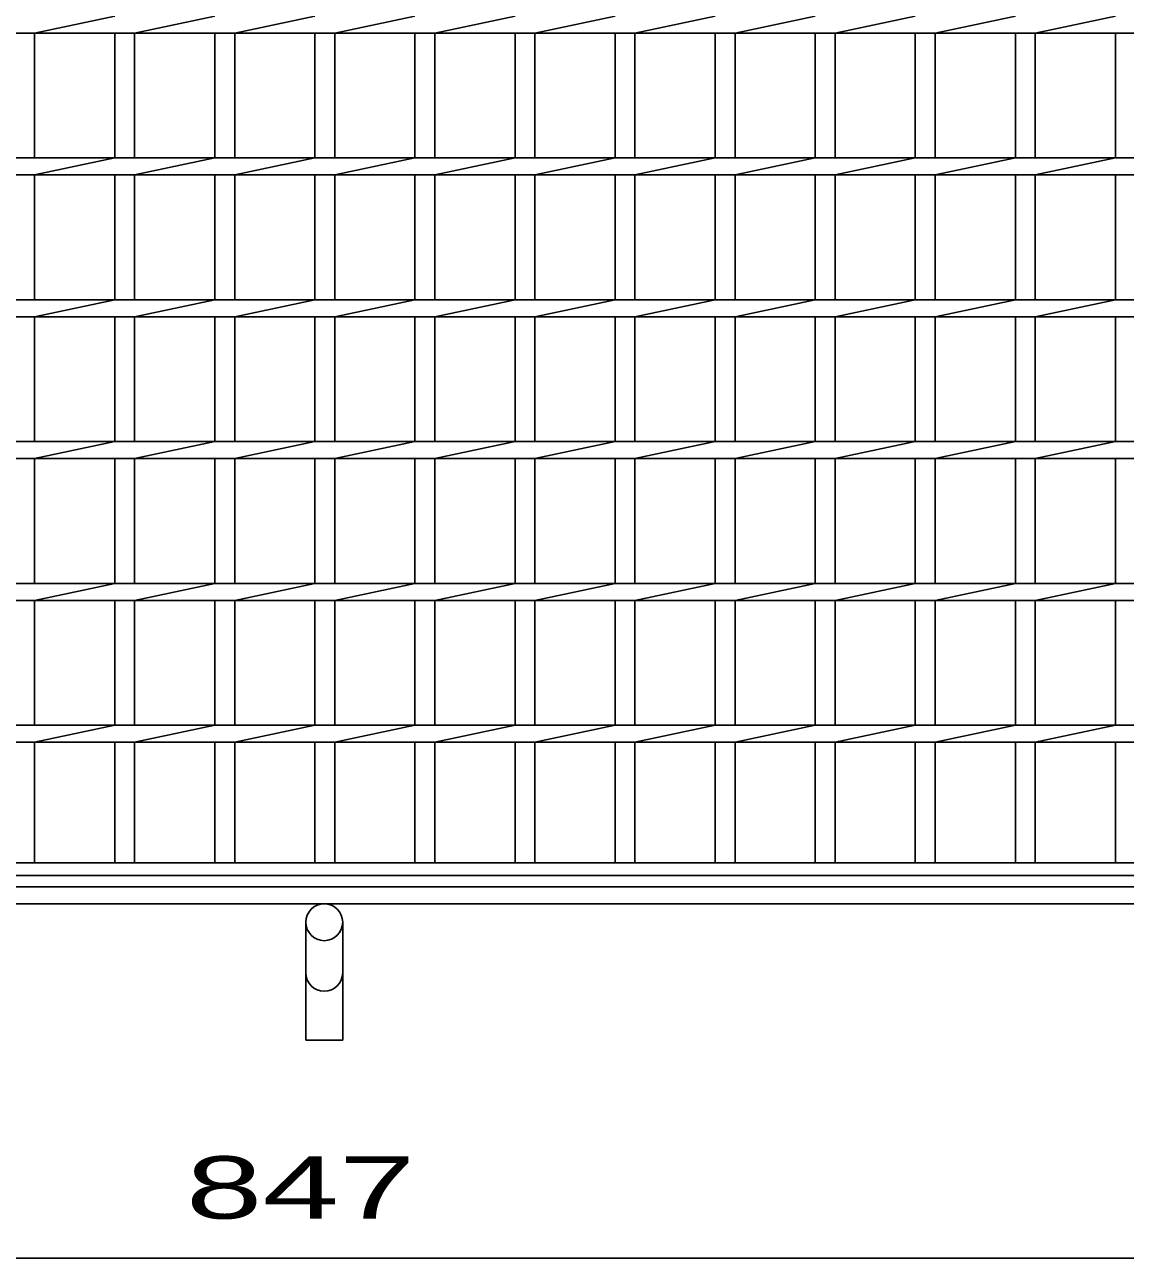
# Model space of a CAD drawing. Units: millimetres, scale not verified. Extents: x -1820 to 1731, y -1282 to 1054.
# Drawn here: x -956.2 to -567.9, y -486 to -51 of the extents above; entities that cross this region are included whole.
import ezdxf
from ezdxf.enums import TextEntityAlignment as Align

# ---------------------------------------------------------------- set-up
doc = ezdxf.new("R2010")
doc.units = ezdxf.units.MM
doc.header["$LTSCALE"] = 10
for name, color, linetype, lineweight in [('16', 3, 'Continuous', 25), ('19', 6, 'Continuous', 25), ('22', 4, 'Continuous', 25)]:
    doc.layers.add(name, color=color, linetype=linetype, lineweight=lineweight)
doc.styles.add('ベクトル', font='')
doc.styles.get('ベクトル').set_extended_font_data('ベクトル')

msp = doc.modelspace()

# ---------------------------------------------------------------- linework, layer by layer
at = {"layer": '16'}
for p, q in [((-952.7, -54), (-924.4, -48)), ((-917.4, -54), (-889.1, -48)), ((-882.1, -54), (-853.8, -48)), ((-846.8, -54), (-818.5, -48)), ((-811.5, -54), (-783.2, -48)), ((-776.2, -54), (-747.9, -48)), ((-740.9, -54), (-712.6, -48)), ((-705.6, -54), (-677.3, -48)), ((-670.3, -54), (-642, -48)), ((-635, -54), (-606.7, -48)), ((-599.7, -54), (-571.4, -48)), ((-1348, -54), (-353, -54)), ((-952.7, -98), (-952.7, -54)), ((-924.4, -98), (-924.4, -54)), ((-917.4, -98), (-917.4, -54)), ((-889.1, -98), (-889.1, -54)), ((-882.1, -98), (-882.1, -54)), ((-853.8, -98), (-853.8, -54)), ((-846.8, -98), (-846.8, -54)), ((-818.5, -98), (-818.5, -54)), ((-811.5, -98), (-811.5, -54)), ((-783.2, -98), (-783.2, -54)), ((-776.2, -98), (-776.2, -54)), ((-747.9, -98), (-747.9, -54)), ((-740.9, -98), (-740.9, -54)), ((-712.6, -98), (-712.6, -54)), ((-705.6, -98), (-705.6, -54)), ((-677.3, -98), (-677.3, -54)), ((-670.3, -98), (-670.3, -54)), ((-642, -98), (-642, -54)), ((-635, -98), (-635, -54)), ((-606.7, -98), (-606.7, -54)), ((-599.7, -98), (-599.7, -54)), ((-571.4, -98), (-571.4, -54)), ((-1348, -98), (-353, -98)), ((-952.7, -104), (-924.4, -98)), ((-917.4, -104), (-889.1, -98)), ((-882.1, -104), (-853.8, -98)), ((-846.8, -104), (-818.5, -98)), ((-811.5, -104), (-783.2, -98)), ((-776.2, -104), (-747.9, -98)), ((-740.9, -104), (-712.6, -98)), ((-705.6, -104), (-677.3, -98)), ((-670.3, -104), (-642, -98)), ((-635, -104), (-606.7, -98)), ((-599.7, -104), (-571.4, -98)), ((-1348, -104), (-353, -104)), ((-952.7, -148), (-952.7, -104)), ((-924.4, -148), (-924.4, -104)), ((-917.4, -148), (-917.4, -104)), ((-889.1, -148), (-889.1, -104)), ((-882.1, -148), (-882.1, -104)), ((-853.8, -148), (-853.8, -104)), ((-846.8, -148), (-846.8, -104)), ((-818.5, -148), (-818.5, -104)), ((-811.5, -148), (-811.5, -104)), ((-783.2, -148), (-783.2, -104)), ((-776.2, -148), (-776.2, -104)), ((-747.9, -148), (-747.9, -104)), ((-740.9, -148), (-740.9, -104)), ((-712.6, -148), (-712.6, -104)), ((-705.6, -148), (-705.6, -104)), ((-677.3, -148), (-677.3, -104)), ((-670.3, -148), (-670.3, -104)), ((-642, -148), (-642, -104)), ((-635, -148), (-635, -104)), ((-606.7, -148), (-606.7, -104)), ((-599.7, -148), (-599.7, -104)), ((-571.4, -148), (-571.4, -104)), ((-1348, -148), (-353, -148)), ((-952.7, -154), (-924.4, -148)), ((-917.4, -154), (-889.1, -148)), ((-882.1, -154), (-853.8, -148)), ((-846.8, -154), (-818.5, -148)), ((-811.5, -154), (-783.2, -148)), ((-776.2, -154), (-747.9, -148)), ((-740.9, -154), (-712.6, -148)), ((-705.6, -154), (-677.3, -148)), ((-670.3, -154), (-642, -148)), ((-635, -154), (-606.7, -148)), ((-599.7, -154), (-571.4, -148)), ((-1348, -154), (-353, -154)), ((-952.7, -198), (-952.7, -154)), ((-924.4, -198), (-924.4, -154)), ((-917.4, -198), (-917.4, -154)), ((-889.1, -198), (-889.1, -154)), ((-882.1, -198), (-882.1, -154)), ((-853.8, -198), (-853.8, -154)), ((-846.8, -198), (-846.8, -154)), ((-818.5, -198), (-818.5, -154)), ((-811.5, -198), (-811.5, -154)), ((-783.2, -198), (-783.2, -154)), ((-776.2, -198), (-776.2, -154)), ((-747.9, -198), (-747.9, -154)), ((-740.9, -198), (-740.9, -154)), ((-712.6, -198), (-712.6, -154)), ((-705.6, -198), (-705.6, -154)), ((-677.3, -198), (-677.3, -154)), ((-670.3, -198), (-670.3, -154)), ((-642, -198), (-642, -154)), ((-635, -198), (-635, -154)), ((-606.7, -198), (-606.7, -154)), ((-599.7, -198), (-599.7, -154)), ((-571.4, -198), (-571.4, -154)), ((-1348, -198), (-353, -198)), ((-952.7, -204), (-924.4, -198)), ((-917.4, -204), (-889.1, -198)), ((-882.1, -204), (-853.8, -198)), ((-846.8, -204), (-818.5, -198)), ((-811.5, -204), (-783.2, -198)), ((-776.2, -204), (-747.9, -198)), ((-740.9, -204), (-712.6, -198)), ((-705.6, -204), (-677.3, -198)), ((-670.3, -204), (-642, -198)), ((-635, -204), (-606.7, -198)), ((-599.7, -204), (-571.4, -198)), ((-1348, -204), (-353, -204)), ((-952.7, -248), (-952.7, -204)), ((-924.4, -248), (-924.4, -204)), ((-917.4, -248), (-917.4, -204)), ((-889.1, -248), (-889.1, -204)), ((-882.1, -248), (-882.1, -204)), ((-853.8, -248), (-853.8, -204)), ((-846.8, -248), (-846.8, -204)), ((-818.5, -248), (-818.5, -204)), ((-811.5, -248), (-811.5, -204)), ((-783.2, -248), (-783.2, -204)), ((-776.2, -248), (-776.2, -204)), ((-747.9, -248), (-747.9, -204)), ((-740.9, -248), (-740.9, -204)), ((-712.6, -248), (-712.6, -204)), ((-705.6, -248), (-705.6, -204)), ((-677.3, -248), (-677.3, -204)), ((-670.3, -248), (-670.3, -204)), ((-642, -248), (-642, -204)), ((-635, -248), (-635, -204)), ((-606.7, -248), (-606.7, -204)), ((-599.7, -248), (-599.7, -204)), ((-571.4, -248), (-571.4, -204)), ((-1348, -248), (-353, -248)), ((-952.7, -254), (-924.4, -248)), ((-917.4, -254), (-889.1, -248)), ((-882.1, -254), (-853.8, -248)), ((-846.8, -254), (-818.5, -248)), ((-811.5, -254), (-783.2, -248)), ((-776.2, -254), (-747.9, -248)), ((-740.9, -254), (-712.6, -248)), ((-705.6, -254), (-677.3, -248)), ((-670.3, -254), (-642, -248)), ((-635, -254), (-606.7, -248)), ((-599.7, -254), (-571.4, -248)), ((-1348, -254), (-353, -254)), ((-952.7, -298), (-952.7, -254)), ((-924.4, -298), (-924.4, -254)), ((-917.4, -298), (-917.4, -254)), ((-889.1, -298), (-889.1, -254)), ((-882.1, -298), (-882.1, -254)), ((-853.8, -298), (-853.8, -254)), ((-846.8, -298), (-846.8, -254)), ((-818.5, -298), (-818.5, -254)), ((-811.5, -298), (-811.5, -254)), ((-783.2, -298), (-783.2, -254)), ((-776.2, -298), (-776.2, -254)), ((-747.9, -298), (-747.9, -254)), ((-740.9, -298), (-740.9, -254)), ((-712.6, -298), (-712.6, -254)), ((-705.6, -298), (-705.6, -254)), ((-677.3, -298), (-677.3, -254)), ((-670.3, -298), (-670.3, -254)), ((-642, -298), (-642, -254)), ((-635, -298), (-635, -254)), ((-606.7, -298), (-606.7, -254)), ((-599.7, -298), (-599.7, -254)), ((-571.4, -298), (-571.4, -254)), ((-1242.1, -298), (-458.5, -298)), ((-952.7, -304), (-924.4, -298)), ((-917.4, -304), (-889.1, -298)), ((-882.1, -304), (-853.8, -298)), ((-846.8, -304), (-818.5, -298)), ((-811.5, -304), (-783.2, -298)), ((-776.2, -304), (-747.9, -298)), ((-740.9, -304), (-712.6, -298)), ((-705.6, -304), (-677.3, -298)), ((-670.3, -304), (-642, -298)), ((-635, -304), (-606.7, -298)), ((-599.7, -304), (-571.4, -298)), ((-1242.1, -304), (-458.5, -304)), ((-952.7, -346.5), (-952.7, -304)), ((-924.4, -346.5), (-924.4, -304)), ((-917.4, -346.5), (-917.4, -304)), ((-889.1, -346.5), (-889.1, -304)), ((-882.1, -346.5), (-882.1, -304)), ((-853.8, -346.5), (-853.8, -304)), ((-846.8, -346.5), (-846.8, -304)), ((-818.5, -346.5), (-818.5, -304)), ((-811.5, -346.5), (-811.5, -304)), ((-783.2, -346.5), (-783.2, -304)), ((-776.2, -346.5), (-776.2, -304)), ((-747.9, -346.5), (-747.9, -304)), ((-740.9, -346.5), (-740.9, -304)), ((-712.6, -346.5), (-712.6, -304)), ((-705.6, -346.5), (-705.6, -304)), ((-677.3, -346.5), (-677.3, -304)), ((-670.3, -346.5), (-670.3, -304)), ((-642, -346.5), (-642, -304)), ((-635, -346.5), (-635, -304)), ((-606.7, -346.5), (-606.7, -304)), ((-599.7, -346.5), (-599.7, -304)), ((-571.4, -346.5), (-571.4, -304)), ((-1348, -346.5), (-353, -346.5)), ((-959.7, -346.5), (-952.7, -346.5)), ((-924.4, -346.5), (-917.4, -346.5)), ((-889.1, -346.5), (-882.1, -346.5)), ((-853.8, -346.5), (-846.8, -346.5)), ((-818.5, -346.5), (-811.5, -346.5)), ((-783.2, -346.5), (-776.2, -346.5)), ((-747.9, -346.5), (-740.9, -346.5)), ((-712.6, -346.5), (-705.6, -346.5)), ((-677.3, -346.5), (-670.3, -346.5)), ((-642, -346.5), (-635, -346.5)), ((-606.7, -346.5), (-599.7, -346.5)), ((-571.4, -346.5), (-564.4, -346.5)), ((-353, -351), (-1348, -351))]:
    msp.add_line(p, q, dxfattribs=at)
at = {"layer": '19'}
for p, q in [((-1354.5, -355), (-346.5, -355)), ((-1360.5, -361), (-340.5, -361)), ((-857, -367.5), (-857, -409.12)), ((-844, -409.12), (-844, -367.5)), ((-857, -409.12), (-844, -409.12))]:
    msp.add_line(p, q, dxfattribs=at)
msp.add_circle((-850.5, -367.5), 6.5, dxfattribs=at)
msp.add_arc((-850.5, -385.34), 6.5, 180, 0, dxfattribs=at)
at = {"layer": '22'}
msp.add_line((-1273.9, -486), (-426.7, -486), dxfattribs=at)

# ---------------------------------------------------------------- texts
at = {"layer": '22', "color": 2, "style": 'ベクトル', "width": 1.65}
msp.add_text(' 847 ', height=21.99, dxfattribs=at).set_placement((-912.8, -461), align=Align.MIDDLE_LEFT)

doc.saveas('drawing.dxf')
